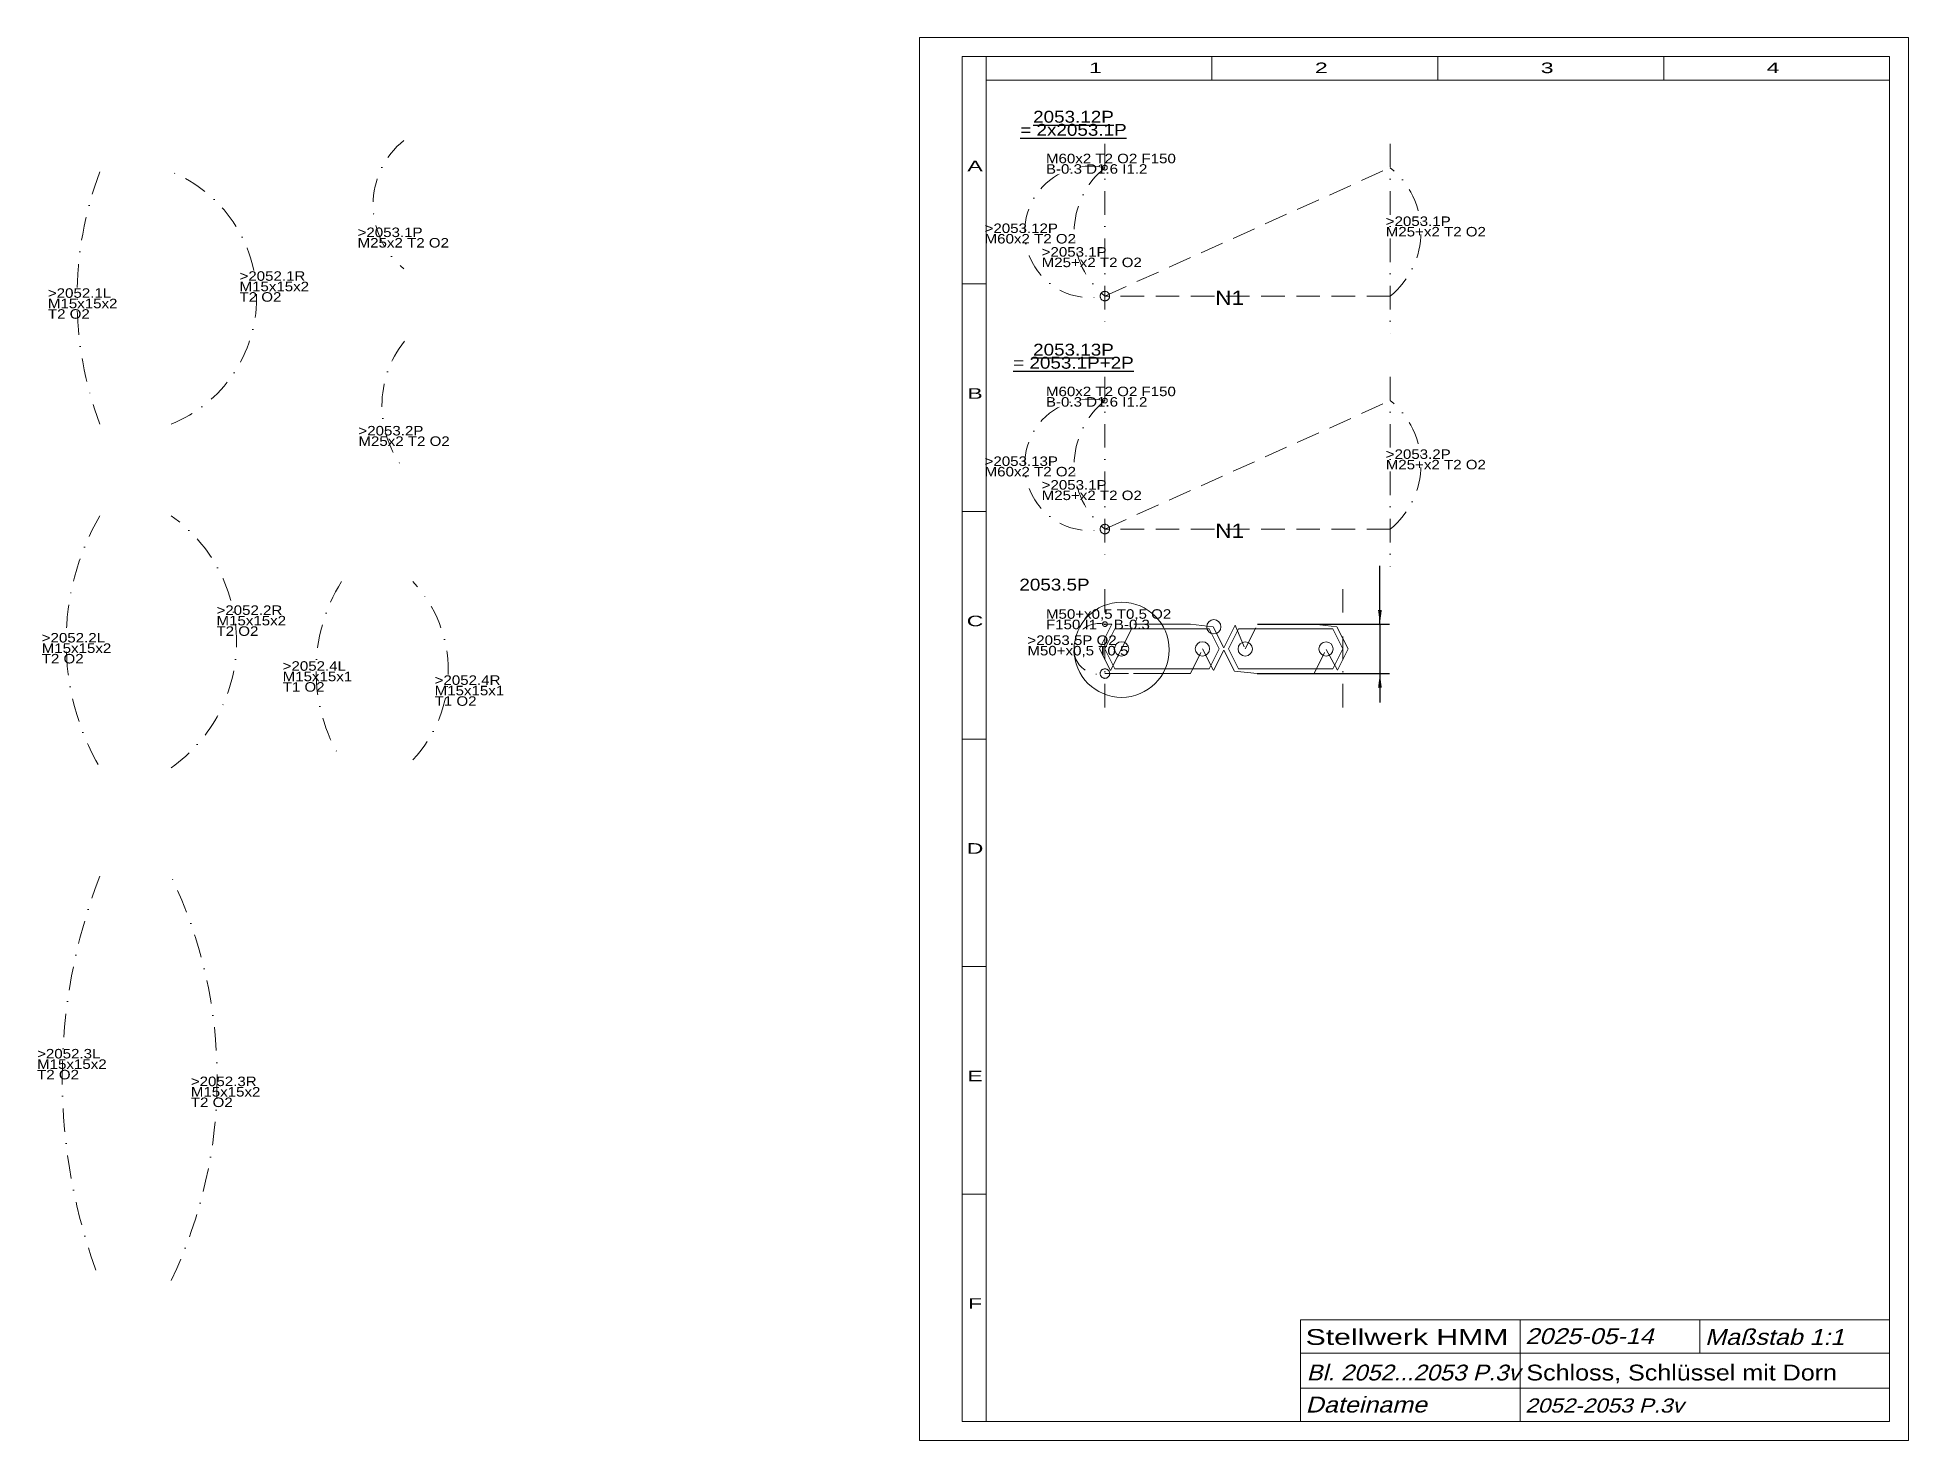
# Model space of a CAD drawing. Extents: x -185 to 209, y 1 to 296.
import ezdxf
from ezdxf.enums import TextEntityAlignment as Align

# ---------------------------------------------------------------- set-up
doc = ezdxf.new("R2010")
doc.units = 0
doc.header["$LTSCALE"] = 9.859317
for name, pattern in [('DASHDOT', [1, 0.5, -0.25, 0, -0.25]), ('DASHED', [0.75, 0.5, -0.25]), ('HIDDEN', [0.375, 0.25, -0.125]), ('PHANTOM', [2.5, 1.25, -0.25, 0.25, -0.25, 0.25, -0.25])]:
    doc.linetypes.add(name, pattern=pattern)
for name, color, linetype, lineweight in [('2052___ SCHLOSS MIT DORN L', 230, 'CONTINUOUS', 13), ('2052___ SCHLOSS MIT DORN R', 230, 'CONTINUOUS', 13), ('2053_12P', 11, 'CONTINUOUS', 13), ('2053_13P', 30, 'CONTINUOUS', 13), ('2053_5 SCHILD', 54, 'CONTINUOUS', 18), ('2053_5P', 11, 'CONTINUOUS', 13), ('2053___ SCHLÜSSEL MIT DORN', 230, 'CONTINUOUS', 13), ('BEMASSUNG', 7, 'CONTINUOUS', 25), ('BESCHRIFTUNG', 7, 'CONTINUOUS', 25), ('BESCHRIFTUNG0', 7, 'CONTINUOUS', 25), ('HILFSLINIEN', 3, 'CONTINUOUS', 0), ('MASSGRENZEN', 172, 'CONTINUOUS', 25), ('MASSLINIEN', 172, 'CONTINUOUS', 25), ('MASSTEXTE', 212, 'CONTINUOUS', 25), ('MITTELLINIEN', 5, 'DASHDOT', 13), ('STANDARD', 7, 'CONTINUOUS', 0)]:
    doc.layers.add(name, color=color, linetype=linetype, lineweight=lineweight)
doc.styles.add('Arial', font='arial.ttf')

# ---------------------------------------------------------------- blocks, each defined once
blk = doc.blocks.new('D353718528')
at = {"layer": 'MASSGRENZEN'}
for points in [[(97.82, 172.64), (97.43, 175.62), (98.21, 175.62)], [(97.82, 162.24), (98.21, 159.27), (97.43, 159.27)]]:
    blk.add_solid(points, dxfattribs=at)
at = {"layer": 'MASSLINIEN', "color": 172}
for p, q in [((97.82, 172.64), (97.82, 184.94)), ((72.1, 172.64), (99.82, 172.64)), ((97.82, 172.64), (97.82, 162.24)), ((72, 162.24), (99.82, 162.24)), ((97.82, 162.24), (97.82, 156.2))]:
    blk.add_line(p, q, dxfattribs=at)

msp = doc.modelspace()

# ---------------------------------------------------------------- linework, layer by layer
at = {"layer": '2052___ SCHLOSS MIT DORN L', "linetype": 'DASHDOT'}
for centre, radius, start, end in [((-100.49, 241.22), 75.69, 159.5062, 200.4938), ((-125.25, 168.95), 53.21, 150.1307, 209.8693), ((-90.32, 162.85), 35.59, 148.215, 211.785), ((-60.92, 77.17), 118.36, 158.9565, 201.0435)]:
    msp.add_arc(centre, radius, start, end, dxfattribs=at)
at = {"layer": '2052___ SCHLOSS MIT DORN R', "linetype": 'DASHDOT'}
for centre, radius, start, end in [((-166.93, 241.22), 28.52, 291.6911, 428.3089), ((-175.03, 168.95), 32.4, 305.1198, 414.8802), ((-125.37, 162.85), 27.27, 316.565, 403.435), ((-244.78, 77.17), 98.08, 334.3211, 385.6789)]:
    msp.add_arc(centre, radius, start, end, dxfattribs=at)
at = {"layer": '2053_12P', "linetype": 'DASHED'}
for p, q in [((39.99, 241.62), (99.99, 268.62)), ((99.99, 241.62), (39.99, 241.62))]:
    msp.add_line(p, q, dxfattribs=at)
at = {"layer": '2053_12P', "linetype": 'PHANTOM'}
for centre, radius in [((39.99, 268.62), 0.5), ((39.99, 241.62), 1)]:
    msp.add_circle(centre, radius, dxfattribs=at)
at = {"layer": '2053_12P', "linetype": 'DASHDOT'}
for centre, start, end in [((50.85, 255.12), 128.7973, 231.2027), ((89.14, 255.12), 308.7973, 411.2027)]:
    msp.add_arc(centre, 17.32, start, end, dxfattribs=at)
at = {"layer": '2053_13P', "linetype": 'DASHED'}
for p, q in [((39.99, 192.64), (99.99, 219.64)), ((99.99, 192.64), (39.99, 192.64))]:
    msp.add_line(p, q, dxfattribs=at)
at = {"layer": '2053_13P', "linetype": 'PHANTOM'}
for centre, radius in [((39.99, 219.64), 0.5), ((39.99, 192.64), 1)]:
    msp.add_circle(centre, radius, dxfattribs=at)
at = {"layer": '2053_13P', "linetype": 'DASHDOT'}
for centre, start, end in [((50.85, 206.14), 128.7973, 231.2027), ((89.14, 206.14), 308.7973, 411.2027)]:
    msp.add_arc(centre, 17.32, start, end, dxfattribs=at)
at = {"layer": '2053_5 SCHILD'}
for p, q in [((42.1, 171.65), (40, 167.45)), ((61.9, 171.65), (42.1, 171.65)), ((64, 167.45), (61.9, 171.65)), ((68.1, 171.64), (66, 167.44)), ((87.9, 171.64), (68.1, 171.64)), ((90, 167.44), (87.9, 171.64)), ((40, 167.45), (42.1, 163.25)), ((61.9, 163.25), (64, 167.45)), ((66, 167.44), (68.1, 163.24)), ((87.9, 163.24), (90, 167.44)), ((42.1, 163.25), (61.9, 163.25)), ((68.1, 163.24), (87.9, 163.24))]:
    msp.add_line(p, q, dxfattribs=at)
at = {"layer": '2053_5P'}
for p, q in [((41.48, 172.65), (38.88, 167.45)), ((58, 172.65), (46.1, 172.65)), ((65, 167.68), (62.79, 172.11)), ((67.38, 172.44), (65, 167.68)), ((84, 172.64), (72.1, 172.64)), ((91.12, 167.44), (88.79, 172.1)), ((38.88, 167.45), (41.16, 162.9)), ((62.84, 162.9), (65, 167.21)), ((65, 167.21), (67.21, 162.78)), ((88.89, 163), (91.12, 167.44)), ((46, 162.25), (58, 162.25)), ((72, 162.24), (84, 162.24))]:
    msp.add_line(p, q, dxfattribs=at)
at = {"layer": '2053_5P', "linetype": 'DASHED'}
for p, q in [((40, 172.65), (41.48, 172.65)), ((43.5, 167.45), (46.1, 172.65)), ((58, 172.65), (62.79, 172.11)), ((67.38, 172.44), (69.5, 167.44)), ((69.5, 167.44), (72.1, 172.64)), ((84, 172.64), (88.79, 172.1)), ((41.16, 162.9), (43.5, 167.45)), ((58, 162.25), (60.5, 167.45)), ((60.5, 167.45), (62.84, 162.9)), ((84, 162.24), (86.5, 167.44)), ((88.89, 163), (86.5, 167.44)), ((40, 162.25), (46, 162.25)), ((72, 162.24), (67.21, 162.78))]:
    msp.add_line(p, q, dxfattribs=at)
at = {"layer": '2053_5P', "linetype": 'PHANTOM'}
for centre, radius in [((40, 172.65), 0.5), ((40, 162.25), 1)]:
    msp.add_circle(centre, radius, dxfattribs=at)
at = {"layer": '2053_5P'}
for centre in [(43.5, 167.45), (60.5, 167.45), (69.5, 167.44), (86.5, 167.44)]:
    msp.add_circle(centre, 1.5, dxfattribs=at)
at = {"layer": '2053___ SCHLÜSSEL MIT DORN', "linetype": 'DASHDOT'}
for centre, radius, start, end in [((-96.58, 260.85), 17.32, 128.7973, 231.2027), ((36.96, 255.12), 13.84, 77.3244, 282.6756), ((-90.38, 218.62), 21.67, 141.4605, 218.5395), ((36.96, 206.14), 13.84, 77.3244, 282.6756), ((38.76, 167.45), 5.34, 76.6343, 283.3657)]:
    msp.add_arc(centre, radius, start, end, dxfattribs=at)
at = {"layer": 'HILFSLINIEN'}
for centre, radius in [((43.5, 167.25), 10), ((62.89, 172.09), 1.5)]:
    msp.add_circle(centre, radius, dxfattribs=at)
at = {"layer": 'MITTELLINIEN'}
for p, q in [((39.99, 273.62), (39.99, 234.29)), ((99.99, 273.62), (99.99, 233.72)), ((39.99, 224.64), (39.99, 185.31)), ((99.99, 224.64), (99.99, 184.75)), ((40, 180), (40, 153)), ((90, 180), (90, 153))]:
    msp.add_line(p, q, dxfattribs=at)
at = {"layer": 'STANDARD'}
for p, q in [((1, 1), (1, 296)), ((1, 296), (209, 296)), ((209, 296), (209, 1)), ((10, 5), (10, 292)), ((10, 292), (15, 292)), ((15, 292), (205, 292)), ((15, 287), (15, 292)), ((62.5, 292), (62.5, 287)), ((110, 292), (110, 287)), ((157.5, 292), (157.5, 287)), ((205, 292), (205, 287)), ((15, 287), (205, 287)), ((15, 5), (15, 287)), ((205, 287), (205, 5)), ((10, 244.17), (15, 244.17)), ((10, 196.33), (15, 196.33)), ((205, 182.12), (205, 5.12)), ((10, 148.5), (15, 148.5)), ((10, 100.67), (15, 100.67)), ((10, 52.83), (15, 52.83)), ((10, 5), (15, 5)), ((205, 5), (15, 5)), ((209, 1), (1, 1))]:
    msp.add_line(p, q, dxfattribs=at)
at = {"layer": 'STANDARD', "lineweight": 0}
for p, q in [((81.11, 26.4), (205, 26.4)), ((81.11, 26.4), (81.11, 5)), ((127.31, 26.4), (127.31, 5)), ((165.11, 26.4), (165.11, 19.4)), ((81.11, 19.4), (205, 19.4)), ((81.11, 12), (205, 12))]:
    msp.add_line(p, q, dxfattribs=at)

# ---------------------------------------------------------------- block references
at = {"layer": 'BEMASSUNG'}
msp.add_blockref('D353718528', (0, 0), dxfattribs=at)

# ---------------------------------------------------------------- texts
at = {"layer": '2052___ SCHLOSS MIT DORN L', "char_height": 2, "attachment_point": 7, "line_spacing_factor": 0.66, "style": 'Arial'}
for s, insert in [('\\W1.135145;>2052.1L\\PM15x15x2\\PT2 O2', (-182.3, 236.83)), ('\\W1.135145;>2052.2L\\PM15x15x2\\PT2 O2', (-183.6, 164.36)), ('\\W1.135145;>2052.4L\\PM15x15x1\\PT1 O2', (-132.93, 158.42)), ('\\W1.135145;>2052.3L\\PM15x15x2\\PT2 O2', (-184.57, 76.91))]:
    msp.add_mtext(s, dxfattribs=dict(at, insert=insert))
at = {"layer": '2052___ SCHLOSS MIT DORN R', "char_height": 2, "attachment_point": 7, "line_spacing_factor": 0.66, "style": 'Arial'}
for s, insert in [('\\W1.135110;>2052.1R\\PM15x15x2\\PT2 O2', (-142, 240.41)), ('\\W1.135110;>2052.2R\\PM15x15x2\\PT2 O2', (-146.84, 170.16)), ('\\W1.135110;>2052.4R\\PM15x15x1\\PT1 O2', (-100.97, 155.45)), ('\\W1.135110;>2052.3R\\PM15x15x2\\PT2 O2', (-152.24, 71.09))]:
    msp.add_mtext(s, dxfattribs=dict(at, insert=insert))
at = {"layer": '2053_12P', "linetype": 'HIDDEN', "style": 'Arial', "width": 1.135027}
msp.add_text('N1', height=3, dxfattribs=at).set_placement((63.19, 239.76))
at = {"layer": '2053_12P', "char_height": 2, "attachment_point": 7, "line_spacing_factor": 0.66, "style": 'Arial'}
for s, insert in [('\\W1.135094;M60x2 T2 O2 F150\\PB-0.3 D1.6 I1.2', (27.59, 267.32)), ('\\W1.135110;>2053.1P\\PM25+x2 T2 O2', (99.05, 254.13)), ('\\W1.135110;>2053.1P\\PM25+x2 T2 O2', (26.69, 247.68))]:
    msp.add_mtext(s, dxfattribs=dict(at, insert=insert))
at = {"layer": '2053_13P', "linetype": 'HIDDEN', "style": 'Arial', "width": 1.135027}
msp.add_text('N1', height=3, dxfattribs=at).set_placement((63.19, 190.79))
at = {"layer": '2053_13P', "char_height": 2, "attachment_point": 7, "line_spacing_factor": 0.66, "style": 'Arial'}
for s, insert in [('\\W1.135094;M60x2 T2 O2 F150\\PB-0.3 D1.6 I1.2', (27.59, 218.35)), ('\\W1.135110;>2053.2P\\PM25+x2 T2 O2', (99.05, 205.16)), ('\\W1.135110;>2053.1P\\PM25+x2 T2 O2', (26.69, 198.7))]:
    msp.add_mtext(s, dxfattribs=dict(at, insert=insert))
at = {"layer": '2053_5P', "insert": (27.59, 171.55), "char_height": 2, "attachment_point": 7, "line_spacing_factor": 0.66, "style": 'Arial'}
msp.add_mtext('\\W1.135097;M50+x0,5 T0,5 O2\\PF150 I1    B-0.3', dxfattribs=at)
at = {"layer": '2053___ SCHLÜSSEL MIT DORN', "char_height": 2, "attachment_point": 7, "line_spacing_factor": 0.66, "style": 'Arial'}
for s, insert in [('\\W1.135110;>2053.1P\\PM25x2 T2 O2', (-117.17, 251.8)), ('\\W1.135114;>2053.12P\\PM60x2 T2 O2', (14.69, 252.65)), ('\\W1.135110;>2053.2P\\PM25x2 T2 O2', (-117, 210.09)), ('\\W1.135114;>2053.13P\\PM60x2 T2 O2', (14.69, 203.68)), ('\\W1.135098;>2053.5P O2\\PM50+x0,5 T0,5', (23.69, 165.7))]:
    msp.add_mtext(s, dxfattribs=dict(at, insert=insert))
at = {"layer": 'BESCHRIFTUNG', "style": 'Arial', "width": 1.135098}
msp.add_text('2053.5P', height=2.5, dxfattribs=at).set_placement((29.38, 180.96), align=Align.MIDDLE_CENTER)
at = {"layer": 'BESCHRIFTUNG', "char_height": 2.5, "attachment_point": 5, "line_spacing_factor": 0.66, "style": 'Arial'}
for s, insert in [('\\W1.135104;\\L2053.12P\\P= 2x2053.1P', (33.38, 277.93)), ('\\W1.135104;\\L2053.13P\\P= 2053.1P+2P', (33.38, 228.96))]:
    msp.add_mtext(s, dxfattribs=dict(at, insert=insert))
at = {"layer": 'BESCHRIFTUNG0', "style": 'Arial', "width": 1.365378}
msp.add_text('Stellwerk HMM', height=3.325, dxfattribs=at).set_placement((82.2, 24.44), align=Align.TOP_LEFT)
at = {"layer": 'BESCHRIFTUNG0', "style": 'Arial', "oblique": 15}
for s, height, width, p in [('2025-05-14', 3.325, 1.135137, (128.4, 24.62)), ('Maßstab 1:1', 3.325, 1.134935, (166.2, 24.44)), ('Bl. 2052...2053 P.3v', 3.325, 1.072852, (82.42, 16.96)), ('Dateiname', 3.325, 1.135074, (82.2, 10.22)), ('2052-2053 P.3v', 2.975, 1.134905, (128.4, 9.85))]:
    msp.add_text(s, height=height, dxfattribs=dict(at, width=width)).set_placement(p, align=Align.TOP_LEFT)
at = {"layer": 'BESCHRIFTUNG0', "insert": (128.62, 16.96), "char_height": 3.325, "attachment_point": 1, "line_spacing_factor": 0.66, "style": 'Arial'}
msp.add_mtext('\\W1.134980;Schloss, Schlüssel mit Dorn\\P', dxfattribs=at)
at = {"layer": 'STANDARD', "style": 'Arial'}
for s, width, p in [('1', 1.547923, (38, 290.72)), ('2', 1.547922, (85.5, 290.72)), ('3', 1.547923, (133, 290.72)), ('4', 1.547923, (180.5, 290.72)), ('A', 1.547987, (12.68, 270.1)), ('B', 1.547987, (12.68, 222.26)), ('C', 1.548103, (12.68, 174.43)), ('D', 1.548104, (12.68, 126.6)), ('E', 1.547987, (12.68, 78.76)), ('F', 1.547769, (12.68, 30.93))]:
    msp.add_text(s, height=2.23, dxfattribs=dict(at, width=width)).set_placement(p, align=Align.TOP_CENTER)

doc.saveas('drawing.dxf')
